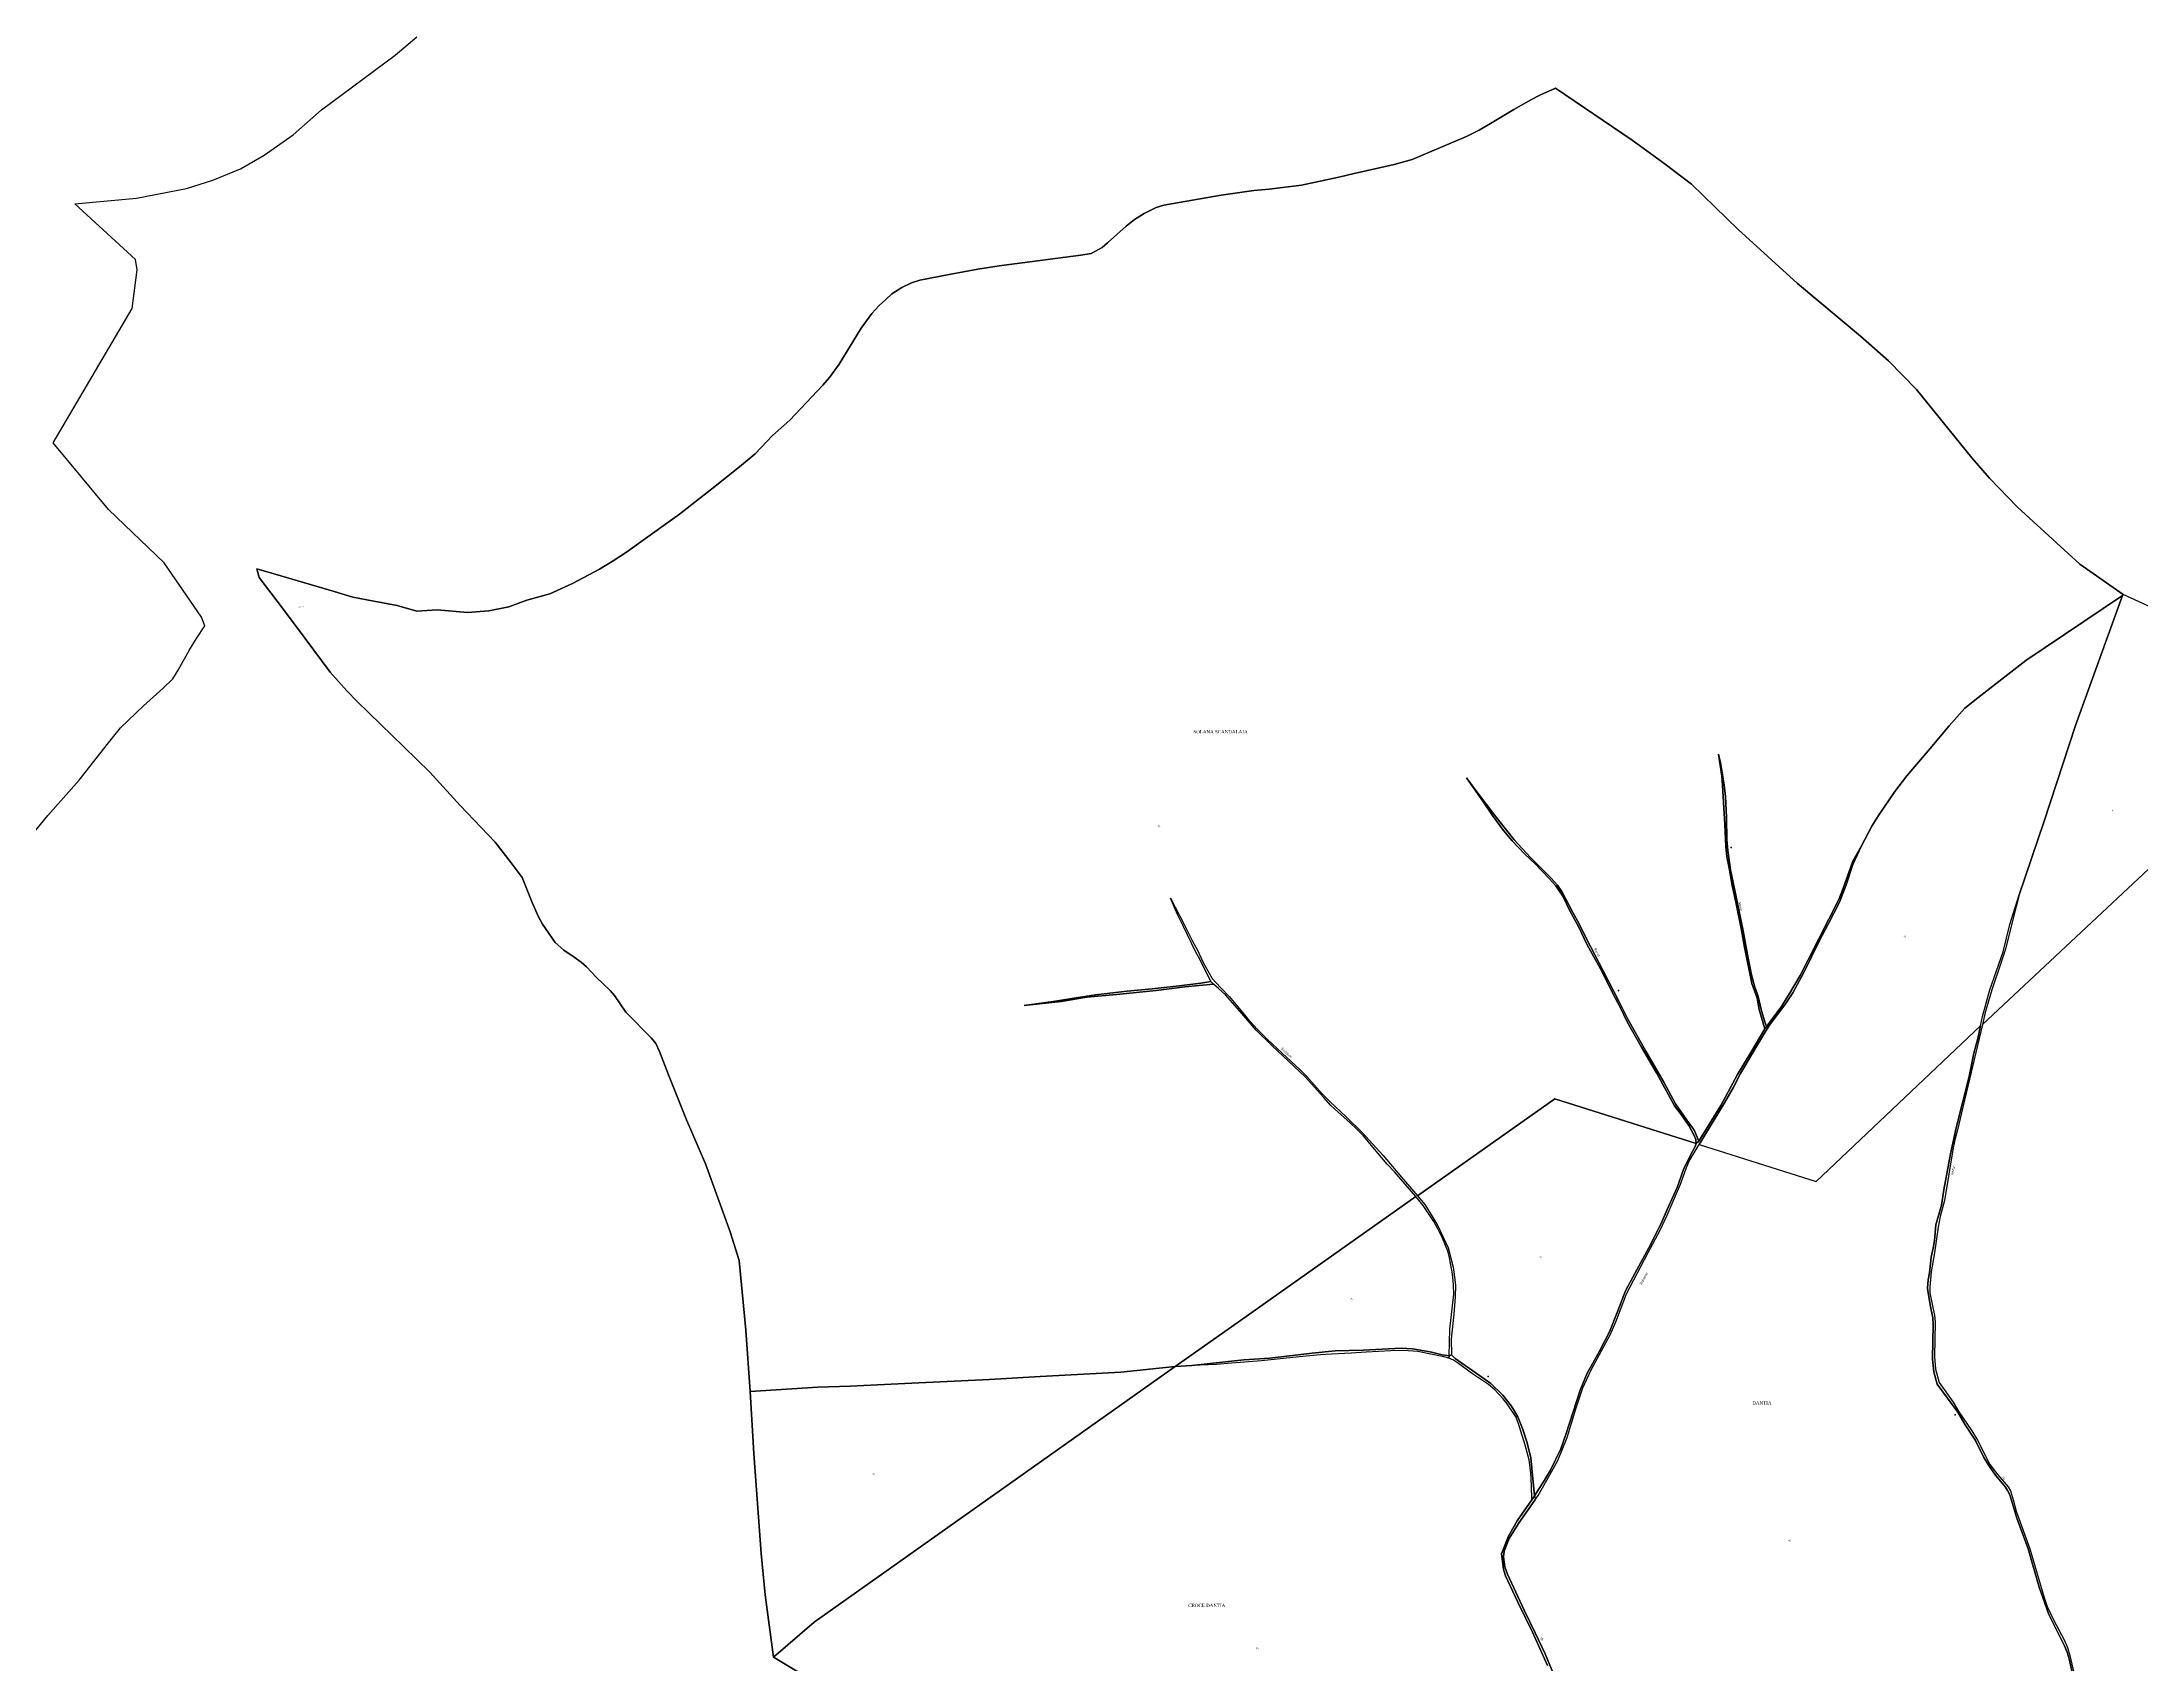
# Model space of a CAD drawing. Extents: x 1197813 to 1207132, y 6150159 to 6157836.
# Drawn here: x 1202473 to 1205039, y 6153638 to 6155621 of the extents above; entities that cross this region are included whole.
import ezdxf

# ---------------------------------------------------------------- set-up
doc = ezdxf.new("R2010")
doc.units = 0
doc.linetypes.add('CONTINU', pattern=[0])
doc.layers.get('0').update_dxf_attribs({"linetype": 'CONTINU'})
for name, color, linetype in [('1FLECHEFL', 7, 'CONTINU'), ('1LIEUDIT', 7, 'CONTINU'), ('1PARCELLE', 7, 'CONTINU'), ('1SECTION', 7, 'CONTINU'), ('1SUBDSECT', 7, 'CONTINU'), ('1TRONFLUV', 7, 'CONTINU'), ('3ENSIMMO', 7, 'CONTINU'), ('3LIEUDITTEX', 7, 'CONTINU'), ('3PARCELLETEX', 7, 'CONTINU'), ('3TRONFLUVTEX', 7, 'CONTINU')]:
    doc.layers.add(name, color=color, linetype=linetype)
doc.styles.get("Standard").update_dxf_attribs({"font": 'Times New Roman'})

# ---------------------------------------------------------------- blocks, each defined once
blk = doc.blocks.new('FLECHRU1')
blk.add_point((0, 0))

msp = doc.modelspace()

# ---------------------------------------------------------------- linework, layer by layer
at = {"layer": '1LIEUDIT'}
msp.add_lwpolyline([(1204192.61, 6154015.71), (1204184.13, 6154016.91), (1204169.28, 6154020.56), (1204147.71, 6154024.31), (1204134.09, 6154025.13), (1204087.66, 6154022.81), (1204053.34, 6154022.03), (1204025.2, 6154019.2), (1203973.38, 6154013.06), (1203941.56, 6154010.93), (1203878.03, 6154004.14), (1203857.73, 6154002.86), (1203791.24, 6153995.74), (1203692.74, 6153990.34), (1203630.77, 6153986.81), (1203535.93, 6153982.35), (1203460.35, 6153978.76), (1203420.94, 6153977.62), (1203338.44, 6153972.14), (1203332.98, 6154047.18), (1203324.93, 6154132.26), (1203313.82, 6154167.27), (1203283.78, 6154250.28), (1203260.67, 6154304.12), (1203238.63, 6154359.07), (1203227.66, 6154387.76), (1203222.79, 6154397.42), (1203217.71, 6154403.99), (1203186.22, 6154435.64), (1203172.36, 6154456.12), (1203167.27, 6154462.27), (1203150.52, 6154477.98), (1203138.28, 6154490.96), (1203131.66, 6154496.85), (1203123.01, 6154502.91), (1203110.64, 6154511.22), (1203100.06, 6154520.81), (1203084.32, 6154543.06), (1203079.62, 6154552.07), (1203072.04, 6154569.71), (1203059.71, 6154600.1), (1203046.19, 6154617.98), (1203026.72, 6154643.15), (1202984.04, 6154687.97), (1202946.81, 6154729.05), (1202914.89, 6154759.69), (1202858.01, 6154815.05), (1202845.47, 6154828.16), (1202824.85, 6154850.96), (1202783.77, 6154906.5), (1202760.22, 6154937.77), (1202738.38, 6154966.84), (1202737.65, 6154968.52), (1202735.51, 6154977.36), (1202764.84, 6154968.68), (1202829.82, 6154949.46), (1202852.73, 6154942.67), (1202878.35, 6154937.82), (1202906.73, 6154932.43), (1202930.91, 6154925.56), (1202955.87, 6154927.36), (1202992.74, 6154923.98), (1203018.86, 6154926.12), (1203043.28, 6154930.99), (1203065.18, 6154939), (1203093.62, 6154946.96), (1203121.14, 6154959.42), (1203154.29, 6154976.85), (1203170.66, 6154987.07), (1203186.99, 6154997.77), (1203201.9, 6155008.27), (1203251.82, 6155044.21), (1203291.46, 6155075.17), (1203325.13, 6155102.02), (1203344.28, 6155117.98), (1203365.51, 6155140.08), (1203386.67, 6155159.06), (1203427.17, 6155201.64), (1203435.13, 6155211.05), (1203447.19, 6155227.26), (1203473.86, 6155271.53), (1203486.87, 6155289.39), (1203496.07, 6155299.07), (1203503.95, 6155306.38), (1203511.6, 6155313.11), (1203523.66, 6155320.94), (1203535.33, 6155326.7), (1203545.46, 6155330.05), (1203581.52, 6155336.92), (1203616.34, 6155343.32), (1203642.56, 6155347.48), (1203742.59, 6155360.72), (1203754.84, 6155362.67), (1203768.36, 6155369.94), (1203775.14, 6155375.62), (1203797.77, 6155396.12), (1203808.19, 6155403.93), (1203819.63, 6155411.64), (1203834.33, 6155418.78), (1203843.67, 6155421.59), (1203913.71, 6155433.75), (1203953.89, 6155439.4), (1203972.62, 6155441.21), (1204012.17, 6155446.09), (1204057.87, 6155455.98), (1204076.57, 6155460.25), (1204125.2, 6155471.49), (1204147.36, 6155477.39), (1204195.46, 6155497.61), (1204214.6, 6155506), (1204229.14, 6155513.26), (1204243.22, 6155521.56), (1204271.54, 6155538.6), (1204293.24, 6155550.65), (1204303.55, 6155555.98), (1204322.39, 6155564.46), (1204416.25, 6155501.07), (1204456.42, 6155471.6), (1204488.86, 6155447.48), (1204545.61, 6155391.81), (1204618.2, 6155325.8), (1204695.33, 6155261.39), (1204729.33, 6155231.28), (1204763.85, 6155196.25), (1204831.29, 6155112.74), (1204853.11, 6155088.16), (1204887.34, 6155052.75), (1204963.44, 6154982.86), (1205016.18, 6154946.09), (1205015.58, 6154944.67), (1204897.41, 6154865.15), (1204838.56, 6154819.82), (1204822.73, 6154807.24), (1204803.55, 6154785.65), (1204780.45, 6154757.77), (1204752.08, 6154724.38), (1204737.09, 6154705.43), (1204717.19, 6154676), (1204709.27, 6154662.95), (1204696.39, 6154638.95), (1204685.72, 6154620.09), (1204673.84, 6154586.09), (1204668.69, 6154573.29), (1204644.19, 6154525.27), (1204630.82, 6154498.67), (1204621.52, 6154480.37), (1204608.64, 6154458.34), (1204598.05, 6154441.33), (1204580.22, 6154418.26), (1204578.55, 6154415.42), (1204561.18, 6154386.28), (1204545.05, 6154359.65), (1204524.58, 6154321.56), (1204497.62, 6154278.17), (1204494.46, 6154275.13), (1204493.73, 6154272.92), (1204492.05, 6154269.13), (1204487.77, 6154261.85), (1204479.01, 6154243.55), (1204471.02, 6154221.42), (1204458.81, 6154194.39), (1204451.66, 6154177.44), (1204436.57, 6154147.57), (1204419.57, 6154116.54), (1204408.05, 6154095.17), (1204398.9, 6154070.63), (1204388.46, 6154045.26), (1204376.11, 6154021.52), (1204366.23, 6154003.08), (1204361.3, 6153994.52), (1204352.58, 6153973.78), (1204335.56, 6153920.84), (1204329, 6153902.08), (1204316.25, 6153875.96), (1204308.92, 6153863.67), (1204296.89, 6153844.87), (1204292.5, 6153890.99), (1204287.88, 6153909.6), (1204282.06, 6153926.78), (1204276.47, 6153941.4), (1204268.8, 6153954.3), (1204258.27, 6153967.76), (1204243.36, 6153981.8), (1204229.67, 6153991.68), (1204200.08, 6154012.51), (1204195.49, 6154016.97), (1204192.61, 6154015.71)], close=True, dxfattribs=at)
for points in [[(1204312.71, 6153637.55), (1204294.56, 6153678.22), (1204276.49, 6153714.97), (1204261.55, 6153747.01), (1204259.11, 6153755.28), (1204256.33, 6153773.98), (1204264.9, 6153795.54), (1204275.65, 6153814.11), (1204293.45, 6153839.83), (1204293.45, 6153839.83), (1204296.89, 6153844.87), (1204308.92, 6153863.67), (1204316.25, 6153875.96), (1204329, 6153902.08), (1204335.56, 6153920.84), (1204352.58, 6153973.78), (1204361.3, 6153994.52), (1204366.23, 6154003.08), (1204376.11, 6154021.52), (1204388.46, 6154045.26), (1204398.9, 6154070.63), (1204408.05, 6154095.17), (1204419.57, 6154116.54), (1204436.57, 6154147.57), (1204451.66, 6154177.44), (1204458.81, 6154194.39), (1204471.02, 6154221.42), (1204479.01, 6154243.55), (1204487.77, 6154261.85), (1204492.05, 6154269.13), (1204493.73, 6154272.92), (1204494.46, 6154275.13), (1204497.62, 6154278.17), (1204524.58, 6154321.56), (1204545.05, 6154359.65), (1204561.18, 6154386.28), (1204578.55, 6154415.42), (1204580.22, 6154418.26), (1204598.05, 6154441.33), (1204608.64, 6154458.34), (1204621.52, 6154480.37), (1204630.82, 6154498.67), (1204644.19, 6154525.27), (1204668.69, 6154573.29), (1204673.84, 6154586.09), (1204685.72, 6154620.09), (1204696.39, 6154638.95), (1204709.27, 6154662.95), (1204717.19, 6154676), (1204737.09, 6154705.43), (1204752.08, 6154724.38), (1204780.45, 6154757.77), (1204803.55, 6154785.65), (1204822.73, 6154807.24), (1204838.56, 6154819.82), (1204897.41, 6154865.15), (1205015.58, 6154944.67), (1204957.85, 6154786.07), (1204919.73, 6154668.84), (1204889.08, 6154579.2), (1204882.03, 6154550.48), (1204872.35, 6154512.48), (1204866.94, 6154495.67), (1204855.83, 6154463.05), (1204847.71, 6154435.26), (1204844.48, 6154420.5), (1204820.51, 6154319.46), (1204813.94, 6154291.69), (1204810.82, 6154281.29), (1204808.55, 6154270), (1204797.83, 6154205.68), (1204792.65, 6154185.99), (1204790, 6154172.94), (1204785.6, 6154141.42), (1204781.73, 6154118.36), (1204780.12, 6154099.81), (1204780.06, 6154092.65), (1204785.7, 6154065.09), (1204786.43, 6154057.48), (1204785.61, 6154014.34), (1204787.05, 6153999.34), (1204791.41, 6153983.21), (1204808.47, 6153959.11), (1204815.62, 6153947.36), (1204831.3, 6153924.11), (1204838.23, 6153912.72), (1204853.36, 6153882.98), (1204863.08, 6153870.51), (1204875.92, 6153855.52), (1204878.69, 6153850.69), (1204882.04, 6153840.01), (1204885.66, 6153825.93), (1204902.27, 6153779.95), (1204919.47, 6153721.73), (1204923.53, 6153709.47), (1204931.18, 6153693.06), (1204943.99, 6153668.63), (1204948.14, 6153659.27), (1204951.28, 6153649.8), (1204956.01, 6153628.42)], [(1205110.44, 6154902.95), (1205016.18, 6154946.09), (1205015.58, 6154944.67), (1204957.85, 6154786.07), (1204919.73, 6154668.84), (1204889.08, 6154579.2), (1204882.03, 6154550.48), (1204872.35, 6154512.48), (1204866.94, 6154495.67), (1204855.83, 6154463.05), (1204847.71, 6154435.26), (1204844.48, 6154420.5), (1204820.51, 6154319.46), (1204813.94, 6154291.69), (1204810.82, 6154281.29), (1204808.55, 6154270), (1204797.83, 6154205.68), (1204792.65, 6154185.99), (1204790, 6154172.94), (1204785.6, 6154141.42), (1204781.73, 6154118.36), (1204780.12, 6154099.81), (1204780.06, 6154092.65), (1204785.7, 6154065.09), (1204786.43, 6154057.48), (1204785.61, 6154014.34), (1204787.05, 6153999.34), (1204791.41, 6153983.21), (1204808.47, 6153959.11), (1204815.62, 6153947.36), (1204831.3, 6153924.11), (1204838.23, 6153912.72), (1204853.36, 6153882.98), (1204863.08, 6153870.51), (1204875.92, 6153855.52), (1204878.69, 6153850.69), (1204882.04, 6153840.01), (1204885.66, 6153825.93), (1204902.27, 6153779.95), (1204919.47, 6153721.73), (1204923.53, 6153709.47), (1204931.18, 6153693.06), (1204943.99, 6153668.63), (1204948.14, 6153659.27), (1204951.28, 6153649.8), (1204956.01, 6153628.42)], [(1203409.76, 6153621.87), (1203366.65, 6153647.38), (1203356.65, 6153723.93), (1203351.64, 6153774.29), (1203342.57, 6153896.35), (1203338.44, 6153972.14), (1203420.94, 6153977.62), (1203460.35, 6153978.76), (1203535.93, 6153982.35), (1203630.77, 6153986.81), (1203692.74, 6153990.34), (1203791.24, 6153995.74), (1203857.73, 6154002.86), (1203878.03, 6154004.14), (1203941.56, 6154010.93), (1203973.38, 6154013.06), (1204025.2, 6154019.2), (1204053.34, 6154022.03), (1204087.66, 6154022.81), (1204134.09, 6154025.13), (1204147.71, 6154024.31), (1204169.28, 6154020.56), (1204184.13, 6154016.91), (1204192.61, 6154015.71), (1204192.61, 6154015.71), (1204195.49, 6154016.97), (1204200.08, 6154012.51), (1204229.67, 6153991.68), (1204243.36, 6153981.8), (1204258.27, 6153967.76), (1204268.8, 6153954.3), (1204276.47, 6153941.4), (1204282.06, 6153926.78), (1204287.88, 6153909.6), (1204292.5, 6153890.99), (1204296.89, 6153844.87), (1204293.45, 6153839.83), (1204275.65, 6153814.11), (1204264.9, 6153795.54), (1204256.33, 6153773.98), (1204259.11, 6153755.28), (1204261.55, 6153747.01), (1204276.49, 6153714.97), (1204294.56, 6153678.22), (1204312.71, 6153637.55)]]:
    msp.add_lwpolyline(points, dxfattribs=at)
at = {"layer": '1PARCELLE'}
for points in [[(1202738.38, 6154966.84), (1202760.22, 6154937.77), (1202783.77, 6154906.5), (1202824.85, 6154850.96), (1202845.47, 6154828.16), (1202858.01, 6154815.05), (1202914.89, 6154759.69), (1202946.81, 6154729.05), (1202984.04, 6154687.97), (1203026.72, 6154643.15), (1203046.19, 6154617.98), (1203059.71, 6154600.1), (1203072.04, 6154569.71), (1203079.62, 6154552.07), (1203084.32, 6154543.06), (1203100.06, 6154520.81), (1203110.64, 6154511.22), (1203123.01, 6154502.91), (1203131.66, 6154496.85), (1203138.28, 6154490.96), (1203150.52, 6154477.98), (1203167.27, 6154462.27), (1203172.36, 6154456.12), (1203186.22, 6154435.64), (1203217.71, 6154403.99), (1203222.79, 6154397.42), (1203227.66, 6154387.76), (1203238.63, 6154359.07), (1203260.67, 6154304.12), (1203283.78, 6154250.28), (1203313.82, 6154167.27), (1203324.93, 6154132.26), (1203332.98, 6154047.18), (1203338.44, 6153972.14), (1203420.94, 6153977.62), (1203460.35, 6153978.76), (1203535.93, 6153982.35), (1203630.77, 6153986.81), (1203692.74, 6153990.34), (1203791.24, 6153995.74), (1203857.73, 6154002.86), (1203951.5, 6154068.62), (1204152.02, 6154210.6), (1204125.76, 6154240.61), (1204116.87, 6154249.98), (1204105.57, 6154263.39), (1204088, 6154284.44), (1204079.76, 6154292.73), (1204071.22, 6154300.88), (1204056.93, 6154313.31), (1204047.95, 6154321.8), (1204039, 6154331.59), (1204016.45, 6154356.81), (1203996.22, 6154375.58), (1203976.06, 6154394.4), (1203956.61, 6154413.73), (1203939.14, 6154433.87), (1203919.2, 6154456.65), (1203910.84, 6154464.49), (1203904.65, 6154469.85), (1203869.38, 6154466.54), (1203834.41, 6154461.99), (1203785.94, 6154457.35), (1203749.62, 6154454.1), (1203718.53, 6154448.8), (1203673.31, 6154443.96), (1203711.55, 6154449.03), (1203734.02, 6154452.62), (1203760.31, 6154456.98), (1203799.13, 6154461.44), (1203829.74, 6154464.1), (1203862.62, 6154467.86), (1203889.24, 6154471.14), (1203901.37, 6154472.94), (1203888.29, 6154499.42), (1203882.73, 6154509.74), (1203867.88, 6154540.29), (1203860.67, 6154555), (1203851.95, 6154575.04), (1203869.2, 6154542), (1203879.18, 6154521.43), (1203884.58, 6154512.14), (1203892.37, 6154495.57), (1203902.9, 6154476.73), (1203913.2, 6154465.74), (1203924.19, 6154454.5), (1203946.14, 6154427.85), (1203957.84, 6154414.86), (1203970.22, 6154402.54), (1203988.52, 6154385.54), (1204010.43, 6154365.19), (1204018.43, 6154357.09), (1204037.45, 6154335.98), (1204046.86, 6154326.33), (1204066.85, 6154307.69), (1204086.22, 6154288.79), (1204112.07, 6154260.43), (1204134.4, 6154233.95), (1204153.76, 6154211.38), (1204321.58, 6154329.64), (1204494.46, 6154275.13), (1204493.97, 6154280.03), (1204491.98, 6154284.93), (1204485.29, 6154297.03), (1204476, 6154310.77), (1204468.15, 6154321.27), (1204445.95, 6154361.68), (1204427.44, 6154392.98), (1204410.26, 6154423.74), (1204401.54, 6154441.81), (1204392.46, 6154458.48), (1204379.4, 6154484.84), (1204361.28, 6154518.09), (1204350.66, 6154540.15), (1204339.88, 6154559.48), (1204331.32, 6154577.18), (1204322.91, 6154589.89), (1204314.81, 6154599.1), (1204298.02, 6154616.28), (1204284.64, 6154629.28), (1204269.62, 6154644.97), (1204258.8, 6154657.49), (1204245.64, 6154676.04), (1204232.91, 6154694.81), (1204213.91, 6154721.95), (1204227.71, 6154703.4), (1204248.59, 6154675.46), (1204272.06, 6154646.13), (1204292.04, 6154624.82), (1204316.85, 6154599.71), (1204324.86, 6154590.94), (1204330.85, 6154582.43), (1204343.5, 6154557.3), (1204351.44, 6154543.56), (1204360.21, 6154525.08), (1204380.55, 6154487.16), (1204400.54, 6154447.61), (1204410.7, 6154428.05), (1204433.12, 6154387.98), (1204454.92, 6154350.06), (1204469.24, 6154323.61), (1204483.16, 6154303.51), (1204490.24, 6154293.84), (1204492.26, 6154290.46), (1204497.62, 6154278.17), (1204524.58, 6154321.56), (1204545.05, 6154359.65), (1204561.18, 6154386.28), (1204578.55, 6154415.42), (1204571.54, 6154439.01), (1204568.91, 6154452.7), (1204562.51, 6154470.79), (1204553.42, 6154515), (1204549.6, 6154538.03), (1204542.71, 6154569.91), (1204538.57, 6154590.34), (1204534.91, 6154611.61), (1204531.82, 6154625.28), (1204530.51, 6154638.09), (1204529.29, 6154664.85), (1204526.82, 6154712.52), (1204525.93, 6154723.96), (1204521.53, 6154750.99), (1204524.49, 6154738.13), (1204528.72, 6154712.85), (1204530.25, 6154699.19), (1204531.36, 6154673.56), (1204531.92, 6154646.16), (1204533.17, 6154633.12), (1204536.52, 6154609.69), (1204541.08, 6154586.19), (1204551.72, 6154534.82), (1204557.87, 6154501.71), (1204562.1, 6154481.14), (1204566.14, 6154466.01), (1204569.75, 6154456.23), (1204574.19, 6154437.4), (1204578.24, 6154423.85), (1204580.22, 6154418.26), (1204598.05, 6154441.33), (1204608.64, 6154458.34), (1204621.52, 6154480.37), (1204630.82, 6154498.67), (1204644.19, 6154525.27), (1204668.69, 6154573.29), (1204673.84, 6154586.09), (1204685.72, 6154620.09), (1204696.39, 6154638.95), (1204709.27, 6154662.95), (1204717.19, 6154676), (1204737.09, 6154705.43), (1204752.08, 6154724.38), (1204780.45, 6154757.77), (1204803.55, 6154785.65), (1204822.73, 6154807.24), (1204838.56, 6154819.82), (1204897.41, 6154865.15), (1205015.58, 6154944.67), (1205016.18, 6154946.09), (1204963.44, 6154982.86), (1204887.34, 6155052.75), (1204853.11, 6155088.16), (1204831.29, 6155112.74), (1204763.85, 6155196.25), (1204729.33, 6155231.28), (1204695.33, 6155261.39), (1204618.2, 6155325.8), (1204545.61, 6155391.81), (1204488.86, 6155447.48), (1204456.42, 6155471.6), (1204416.25, 6155501.07), (1204322.39, 6155564.46), (1204303.55, 6155555.98), (1204293.24, 6155550.65), (1204271.54, 6155538.6), (1204243.22, 6155521.56), (1204229.14, 6155513.26), (1204214.6, 6155506), (1204195.46, 6155497.61), (1204147.36, 6155477.39), (1204125.2, 6155471.49), (1204076.57, 6155460.25), (1204057.87, 6155455.98), (1204012.17, 6155446.09), (1203972.62, 6155441.21), (1203953.89, 6155439.4), (1203913.71, 6155433.75), (1203843.67, 6155421.59), (1203834.33, 6155418.78), (1203819.63, 6155411.64), (1203808.19, 6155403.93), (1203797.77, 6155396.12), (1203775.14, 6155375.62), (1203768.36, 6155369.94), (1203754.84, 6155362.67), (1203742.59, 6155360.72), (1203642.56, 6155347.48), (1203616.34, 6155343.32), (1203581.52, 6155336.92), (1203545.46, 6155330.05), (1203535.33, 6155326.7), (1203523.66, 6155320.94), (1203511.6, 6155313.11), (1203503.95, 6155306.38), (1203496.07, 6155299.07), (1203486.87, 6155289.39), (1203473.86, 6155271.53), (1203447.19, 6155227.26), (1203435.13, 6155211.05), (1203427.17, 6155201.64), (1203386.67, 6155159.06), (1203365.51, 6155140.08), (1203344.28, 6155117.98), (1203325.13, 6155102.02), (1203291.46, 6155075.17), (1203251.82, 6155044.21), (1203201.9, 6155008.27), (1203186.99, 6154997.77), (1203170.66, 6154987.07), (1203154.29, 6154976.85), (1203121.14, 6154959.42), (1203093.62, 6154946.96), (1203065.18, 6154939), (1203043.28, 6154930.99), (1203018.86, 6154926.12), (1202992.74, 6154923.98), (1202955.87, 6154927.36), (1202930.91, 6154925.56), (1202906.73, 6154932.43), (1202878.35, 6154937.82), (1202852.73, 6154942.67), (1202829.82, 6154949.46), (1202764.84, 6154968.68), (1202735.51, 6154977.36), (1202737.65, 6154968.52), (1202738.38, 6154966.84)], [(1205015.58, 6154944.67), (1204897.41, 6154865.15), (1204838.56, 6154819.82), (1204822.73, 6154807.24), (1204803.55, 6154785.65), (1204780.45, 6154757.77), (1204752.08, 6154724.38), (1204737.09, 6154705.43), (1204717.19, 6154676), (1204709.27, 6154662.95), (1204696.39, 6154638.95), (1204685.75, 6154615.95), (1204677.6, 6154591.29), (1204669.78, 6154569.93), (1204655.79, 6154543.32), (1204644.72, 6154522.42), (1204626.04, 6154484.05), (1204612.67, 6154459.4), (1204602.76, 6154444.76), (1204583.76, 6154419.28), (1204567.54, 6154392.37), (1204548.77, 6154360.68), (1204539.56, 6154343.12), (1204529.24, 6154324.98), (1204498.11, 6154274.15), (1204641.29, 6154228.91), (1204841.97, 6154418.9), (1204844.38, 6154430.32), (1204853.53, 6154463.08), (1204869.68, 6154509.49), (1204877.67, 6154542.61), (1204889.08, 6154579.2), (1204919.73, 6154668.84), (1204957.85, 6154786.07), (1205015.58, 6154944.67)], [(1205016.18, 6154946.09), (1205015.58, 6154944.67), (1204957.85, 6154786.07), (1204919.73, 6154668.84), (1204889.08, 6154579.2), (1204882.03, 6154550.48), (1204872.35, 6154512.48), (1204866.94, 6154495.67), (1204855.83, 6154463.05), (1204847.71, 6154435.26), (1204844.48, 6154420.5), (1205060.26, 6154622.42), (1205083.89, 6154644.38), (1205103.76, 6154664.15), (1205217.5, 6154777.42), (1205296.24, 6154846.62), (1205248.08, 6154858.75), (1205165.59, 6154884.01), (1205110.44, 6154902.95), (1205016.18, 6154946.09)], [(1204494.46, 6154275.13), (1204321.58, 6154329.64), (1204153.76, 6154211.38), (1204162.83, 6154200.49), (1204170.22, 6154188.7), (1204178.75, 6154174.41), (1204191.4, 6154147.86), (1204197.37, 6154124.2), (1204199.99, 6154105.61), (1204200.25, 6154101.75), (1204199.83, 6154087.79), (1204198.44, 6154066.47), (1204194.89, 6154036.04), (1204195.49, 6154016.97), (1204200.08, 6154012.51), (1204229.67, 6153991.68), (1204243.36, 6153981.8), (1204258.27, 6153967.76), (1204268.8, 6153954.3), (1204276.47, 6153941.4), (1204282.06, 6153926.78), (1204287.88, 6153909.6), (1204292.5, 6153890.99), (1204296.89, 6153844.87), (1204308.92, 6153863.67), (1204316.25, 6153875.96), (1204329, 6153902.08), (1204335.56, 6153920.84), (1204352.58, 6153973.78), (1204361.3, 6153994.52), (1204366.23, 6154003.08), (1204376.11, 6154021.52), (1204388.46, 6154045.26), (1204398.9, 6154070.63), (1204408.05, 6154095.17), (1204419.57, 6154116.54), (1204436.57, 6154147.57), (1204451.66, 6154177.44), (1204458.81, 6154194.39), (1204471.02, 6154221.42), (1204479.01, 6154243.55), (1204487.77, 6154261.85), (1204492.05, 6154269.13), (1204493.73, 6154272.92), (1204494.46, 6154275.13)], [(1203857.73, 6154002.86), (1203878.03, 6154004.14), (1203941.56, 6154010.93), (1203973.38, 6154013.06), (1204025.2, 6154019.2), (1204053.34, 6154022.03), (1204087.66, 6154022.81), (1204134.09, 6154025.13), (1204147.71, 6154024.31), (1204169.28, 6154020.56), (1204184.13, 6154016.91), (1204192.61, 6154015.71), (1204193.2, 6154048.25), (1204198.13, 6154091.05), (1204197.77, 6154102.36), (1204196.46, 6154115.94), (1204193.11, 6154135.66), (1204190.82, 6154143.59), (1204184.38, 6154159.49), (1204178.65, 6154170.9), (1204173.74, 6154179.91), (1204160.79, 6154199.48), (1204152.02, 6154210.6), (1203951.5, 6154068.62), (1203857.73, 6154002.86)], [(1203338.44, 6153972.14), (1203342.57, 6153896.35), (1203351.64, 6153774.29), (1203356.65, 6153723.93), (1203366.65, 6153647.38), (1203416.53, 6153690.4), (1203857.73, 6154002.86), (1203791.24, 6153995.74), (1203692.74, 6153990.34), (1203630.77, 6153986.81), (1203535.93, 6153982.35), (1203460.35, 6153978.76), (1203420.94, 6153977.62), (1203338.44, 6153972.14)]]:
    msp.add_lwpolyline(points, close=True, dxfattribs=at)
for points in [[(1205060.26, 6154622.42), (1204844.48, 6154420.5), (1204820.51, 6154319.46), (1204813.94, 6154291.69), (1204810.82, 6154281.29), (1204808.55, 6154270), (1204797.83, 6154205.68), (1204792.65, 6154185.99), (1204790, 6154172.94), (1204785.6, 6154141.42), (1204781.73, 6154118.36), (1204780.12, 6154099.81), (1204780.06, 6154092.65), (1204785.7, 6154065.09), (1204786.43, 6154057.48), (1204785.61, 6154014.34), (1204787.05, 6153999.34), (1204791.41, 6153983.21), (1204808.47, 6153959.11), (1204815.62, 6153947.36), (1204831.3, 6153924.11), (1204838.23, 6153912.72), (1204853.36, 6153882.98), (1204863.08, 6153870.51), (1204875.92, 6153855.52), (1204878.69, 6153850.69), (1204882.04, 6153840.01), (1204885.66, 6153825.93), (1204902.27, 6153779.95), (1204919.47, 6153721.73), (1204923.53, 6153709.47), (1204931.18, 6153693.06), (1204943.99, 6153668.63), (1204948.14, 6153659.27), (1204951.28, 6153649.8), (1204956.01, 6153628.42)], [(1204320.42, 6153626.04), (1204309.81, 6153651.75), (1204297.87, 6153677.29), (1204284.32, 6153705.06), (1204263.88, 6153748.81), (1204260.43, 6153757.94), (1204259.08, 6153770.3), (1204259.71, 6153776.99), (1204265.9, 6153792.71), (1204277.21, 6153810.73), (1204298.21, 6153840.66), (1204301.42, 6153844.95), (1204312.01, 6153863.72), (1204325.3, 6153887.73), (1204336.78, 6153916.17), (1204347.54, 6153951.02), (1204356.04, 6153976.66), (1204366.1, 6153998.76), (1204389.52, 6154041.48), (1204396.11, 6154057.33), (1204409.1, 6154091.65), (1204435.79, 6154142.07), (1204450.5, 6154169.44), (1204458.82, 6154187.5), (1204475.19, 6154225.4), (1204482.44, 6154245.91), (1204485.76, 6154253.64), (1204498.11, 6154274.15), (1204498.11, 6154274.15), (1204641.29, 6154228.91), (1204841.97, 6154418.9), (1204838.61, 6154403.63), (1204833.87, 6154385.69), (1204827.88, 6154357.09), (1204812.33, 6154294.43), (1204805.14, 6154262.52), (1204797.2, 6154218.43), (1204794.31, 6154199.98), (1204787.39, 6154175.9), (1204785.73, 6154156.78), (1204784.28, 6154147.42), (1204781.7, 6154136.43), (1204779.79, 6154117.07), (1204777.9, 6154108.51), (1204777.29, 6154098.61), (1204777.43, 6154095.48), (1204780.54, 6154078.16), (1204783.7, 6154062.18), (1204784.11, 6154054.45), (1204783.41, 6154011.62), (1204784.73, 6153996), (1204789.03, 6153981.31), (1204814.2, 6153946.86), (1204823.34, 6153931.53), (1204835.88, 6153912.1), (1204846.2, 6153891.52), (1204851.97, 6153881.69), (1204860.44, 6153870.12), (1204872.65, 6153855.1), (1204875.1, 6153851.35), (1204877.91, 6153845.72), (1204886.16, 6153817.48), (1204900.09, 6153779.87), (1204913.46, 6153733.08), (1204925.41, 6153699.55), (1204944.78, 6153661.62), (1204947.77, 6153653.75), (1204950.12, 6153645.34), (1204953.84, 6153628.66)], [(1204312.71, 6153637.55), (1204294.56, 6153678.22), (1204276.49, 6153714.97), (1204261.55, 6153747.01), (1204259.11, 6153755.28), (1204256.33, 6153773.98), (1204264.9, 6153795.54), (1204275.65, 6153814.11), (1204293.45, 6153839.83), (1204293.25, 6153857.34), (1204292.49, 6153872.78), (1204290.4, 6153888.63), (1204285.53, 6153906.57), (1204278.7, 6153929.18), (1204274.28, 6153940.79), (1204263.3, 6153957.23), (1204258.59, 6153963.01), (1204248.34, 6153974.33), (1204240.44, 6153980.75), (1204219.97, 6153994.45), (1204203.95, 6154006.51), (1204197.97, 6154010.26), (1204191.98, 6154012.74), (1204185.86, 6154014.42), (1204154.14, 6154020.96), (1204136.9, 6154022.26), (1204121.08, 6154021.98), (1204091.28, 6154020.35), (1204072.99, 6154018.99), (1204048.81, 6154017.91), (1204035.32, 6154017.06), (1204009.08, 6154014.36), (1203963.13, 6154009.55), (1203926.61, 6154006.98), (1203908.37, 6154005.28), (1203878.03, 6154004.14), (1203857.73, 6154002.86), (1203416.53, 6153690.4), (1203366.65, 6153647.38), (1203366.65, 6153647.38), (1203409.76, 6153621.87)]]:
    msp.add_lwpolyline(points, dxfattribs=at)
at = {"layer": '1SECTION'}
msp.add_lwpolyline([(1202436.9, 6154622.9), (1202480.09, 6154675.91), (1202518.35, 6154719.17), (1202552.53, 6154762.77), (1202568.8, 6154782.94), (1202596.92, 6154809.93), (1202620.91, 6154831.33), (1202632.63, 6154842.89), (1202639.36, 6154853.58), (1202653.09, 6154878.36), (1202661.42, 6154892.26), (1202661.42, 6154892.26), (1202671.79, 6154907.79), (1202667.69, 6154918.4), (1202622.1, 6154984.81), (1202554.06, 6155049.74), (1202486.29, 6155131.1), (1202583.13, 6155295.29), (1202588.9, 6155342.75), (1202587.01, 6155355.35), (1202512.93, 6155423.36), (1202588.26, 6155430.26), (1202649.24, 6155442.07), (1202681.76, 6155452.07), (1202715.3, 6155465.91), (1202744.5, 6155482.77), (1202779.8, 6155507.66), (1202814.3, 6155537.94), (1202904.53, 6155604.77), (1202930.85, 6155627.18)], dxfattribs=at)
at = {"layer": '1SUBDSECT'}
msp.add_lwpolyline([(1205110.44, 6154902.95), (1205016.18, 6154946.09), (1204963.44, 6154982.86), (1204887.34, 6155052.75), (1204853.11, 6155088.16), (1204831.29, 6155112.74), (1204763.85, 6155196.25), (1204729.33, 6155231.28), (1204695.33, 6155261.39), (1204618.2, 6155325.8), (1204545.61, 6155391.81), (1204488.86, 6155447.48), (1204456.42, 6155471.6), (1204416.25, 6155501.07), (1204322.39, 6155564.46), (1204303.55, 6155555.98), (1204293.24, 6155550.65), (1204271.54, 6155538.6), (1204243.22, 6155521.56), (1204229.14, 6155513.26), (1204214.6, 6155506), (1204195.46, 6155497.61), (1204147.36, 6155477.39), (1204125.2, 6155471.49), (1204076.57, 6155460.25), (1204057.87, 6155455.98), (1204012.17, 6155446.09), (1203972.62, 6155441.21), (1203953.89, 6155439.4), (1203913.71, 6155433.75), (1203843.67, 6155421.59), (1203834.33, 6155418.78), (1203819.63, 6155411.64), (1203808.19, 6155403.93), (1203797.77, 6155396.12), (1203775.14, 6155375.62), (1203768.36, 6155369.94), (1203754.84, 6155362.67), (1203742.59, 6155360.72), (1203642.56, 6155347.48), (1203616.34, 6155343.32), (1203581.52, 6155336.92), (1203545.46, 6155330.05), (1203535.33, 6155326.7), (1203523.66, 6155320.94), (1203511.6, 6155313.11), (1203503.95, 6155306.38), (1203496.07, 6155299.07), (1203486.87, 6155289.39), (1203473.86, 6155271.53), (1203447.19, 6155227.26), (1203435.13, 6155211.05), (1203427.17, 6155201.64), (1203386.67, 6155159.06), (1203365.51, 6155140.08), (1203344.28, 6155117.98), (1203325.13, 6155102.02), (1203291.46, 6155075.17), (1203251.82, 6155044.21), (1203201.9, 6155008.27), (1203186.99, 6154997.77), (1203170.66, 6154987.07), (1203154.29, 6154976.85), (1203121.14, 6154959.42), (1203093.62, 6154946.96), (1203065.18, 6154939), (1203043.28, 6154930.99), (1203018.86, 6154926.12), (1202992.74, 6154923.98), (1202955.87, 6154927.36), (1202930.91, 6154925.56), (1202906.73, 6154932.43), (1202878.35, 6154937.82), (1202852.73, 6154942.67), (1202829.82, 6154949.46), (1202764.84, 6154968.68), (1202735.51, 6154977.36), (1202735.51, 6154977.36), (1202737.65, 6154968.52), (1202738.38, 6154966.84), (1202760.22, 6154937.77), (1202783.77, 6154906.5), (1202824.85, 6154850.96), (1202845.47, 6154828.16), (1202858.01, 6154815.05), (1202914.89, 6154759.69), (1202946.81, 6154729.05), (1202984.04, 6154687.97), (1203026.72, 6154643.15), (1203046.19, 6154617.98), (1203059.71, 6154600.1), (1203072.04, 6154569.71), (1203079.62, 6154552.07), (1203084.32, 6154543.06), (1203100.06, 6154520.81), (1203110.64, 6154511.22), (1203123.01, 6154502.91), (1203131.66, 6154496.85), (1203138.28, 6154490.96), (1203150.52, 6154477.98), (1203167.27, 6154462.27), (1203172.36, 6154456.12), (1203186.22, 6154435.64), (1203217.71, 6154403.99), (1203222.79, 6154397.42), (1203227.66, 6154387.76), (1203238.63, 6154359.07), (1203260.67, 6154304.12), (1203283.78, 6154250.28), (1203313.82, 6154167.27), (1203324.93, 6154132.26), (1203332.98, 6154047.18), (1203338.44, 6153972.14), (1203342.57, 6153896.35), (1203351.64, 6153774.29), (1203356.65, 6153723.93), (1203366.65, 6153647.38), (1203409.76, 6153621.87)], dxfattribs=at)
at = {"layer": '1TRONFLUV'}
for points in [[(1204578.55, 6154415.42), (1204580.22, 6154418.26), (1204578.24, 6154423.85), (1204574.19, 6154437.4), (1204569.75, 6154456.23), (1204566.14, 6154466.01), (1204562.1, 6154481.14), (1204557.87, 6154501.71), (1204551.72, 6154534.82), (1204541.08, 6154586.19), (1204536.52, 6154609.69), (1204533.17, 6154633.12), (1204531.92, 6154646.16), (1204531.36, 6154673.56), (1204530.25, 6154699.19), (1204528.72, 6154712.85), (1204524.49, 6154738.13), (1204521.53, 6154750.99), (1204525.93, 6154723.96), (1204526.82, 6154712.52), (1204529.29, 6154664.85), (1204530.51, 6154638.09), (1204531.82, 6154625.28), (1204534.91, 6154611.61), (1204538.57, 6154590.34), (1204542.71, 6154569.91), (1204549.6, 6154538.03), (1204553.42, 6154515), (1204562.51, 6154470.79), (1204568.91, 6154452.7), (1204571.54, 6154439.01), (1204578.55, 6154415.42)], [(1204494.46, 6154275.13), (1204497.62, 6154278.17), (1204492.26, 6154290.46), (1204490.24, 6154293.84), (1204483.16, 6154303.51), (1204469.24, 6154323.61), (1204454.92, 6154350.06), (1204433.12, 6154387.98), (1204410.7, 6154428.05), (1204400.54, 6154447.61), (1204380.55, 6154487.16), (1204360.21, 6154525.08), (1204351.44, 6154543.56), (1204343.5, 6154557.3), (1204330.85, 6154582.43), (1204324.86, 6154590.94), (1204316.85, 6154599.71), (1204292.04, 6154624.82), (1204272.06, 6154646.13), (1204248.59, 6154675.46), (1204227.71, 6154703.4), (1204213.91, 6154721.95), (1204232.91, 6154694.81), (1204245.64, 6154676.04), (1204258.8, 6154657.49), (1204269.62, 6154644.97), (1204284.64, 6154629.28), (1204298.02, 6154616.28), (1204314.81, 6154599.1), (1204322.91, 6154589.89), (1204331.32, 6154577.18), (1204339.88, 6154559.48), (1204350.66, 6154540.15), (1204361.28, 6154518.09), (1204379.4, 6154484.84), (1204392.46, 6154458.48), (1204401.54, 6154441.81), (1204410.26, 6154423.74), (1204427.44, 6154392.98), (1204445.95, 6154361.68), (1204468.15, 6154321.27), (1204476, 6154310.77), (1204485.29, 6154297.03), (1204491.98, 6154284.93), (1204493.97, 6154280.03), (1204494.46, 6154275.13)], [(1204298.21, 6153840.66), (1204301.42, 6153844.95), (1204312.01, 6153863.72), (1204325.3, 6153887.73), (1204336.78, 6153916.17), (1204347.54, 6153951.02), (1204356.04, 6153976.66), (1204366.1, 6153998.76), (1204389.52, 6154041.48), (1204396.11, 6154057.33), (1204409.1, 6154091.65), (1204435.79, 6154142.07), (1204450.5, 6154169.44), (1204458.82, 6154187.5), (1204475.19, 6154225.4), (1204482.44, 6154245.91), (1204485.76, 6154253.64), (1204498.11, 6154274.15), (1204529.24, 6154324.98), (1204539.56, 6154343.12), (1204548.77, 6154360.68), (1204567.54, 6154392.37), (1204583.76, 6154419.28), (1204602.76, 6154444.76), (1204612.67, 6154459.4), (1204626.04, 6154484.05), (1204644.72, 6154522.42), (1204655.79, 6154543.32), (1204669.78, 6154569.93), (1204677.6, 6154591.29), (1204685.75, 6154615.95), (1204696.39, 6154638.95), (1204685.72, 6154620.09), (1204673.84, 6154586.09), (1204668.69, 6154573.29), (1204644.19, 6154525.27), (1204630.82, 6154498.67), (1204621.52, 6154480.37), (1204608.64, 6154458.34), (1204598.05, 6154441.33), (1204580.22, 6154418.26), (1204578.55, 6154415.42), (1204561.18, 6154386.28), (1204545.05, 6154359.65), (1204524.58, 6154321.56), (1204497.62, 6154278.17), (1204494.46, 6154275.13), (1204493.73, 6154272.92), (1204492.05, 6154269.13), (1204487.77, 6154261.85), (1204479.01, 6154243.55), (1204471.02, 6154221.42), (1204458.81, 6154194.39), (1204451.66, 6154177.44), (1204436.57, 6154147.57), (1204419.57, 6154116.54), (1204408.05, 6154095.17), (1204398.9, 6154070.63), (1204388.46, 6154045.26), (1204376.11, 6154021.52), (1204366.23, 6154003.08), (1204361.3, 6153994.52), (1204352.58, 6153973.78), (1204335.56, 6153920.84), (1204329, 6153902.08), (1204316.25, 6153875.96), (1204308.92, 6153863.67), (1204296.89, 6153844.87), (1204298.21, 6153840.66)], [(1203901.37, 6154472.94), (1203889.24, 6154471.14), (1203862.62, 6154467.86), (1203829.74, 6154464.1), (1203799.13, 6154461.44), (1203760.31, 6154456.98), (1203734.02, 6154452.62), (1203711.55, 6154449.03), (1203673.31, 6154443.96), (1203718.53, 6154448.8), (1203749.62, 6154454.1), (1203785.94, 6154457.35), (1203834.41, 6154461.99), (1203869.38, 6154466.54), (1203904.65, 6154469.85), (1203901.37, 6154472.94)], [(1204191.98, 6154012.74), (1204185.86, 6154014.42), (1204154.14, 6154020.96), (1204136.9, 6154022.26), (1204121.08, 6154021.98), (1204091.28, 6154020.35), (1204072.99, 6154018.99), (1204048.81, 6154017.91), (1204035.32, 6154017.06), (1204009.08, 6154014.36), (1203963.13, 6154009.55), (1203926.61, 6154006.98), (1203908.37, 6154005.28), (1203878.03, 6154004.14), (1203941.56, 6154010.93), (1203973.38, 6154013.06), (1204025.2, 6154019.2), (1204053.34, 6154022.03), (1204087.66, 6154022.81), (1204134.09, 6154025.13), (1204147.71, 6154024.31), (1204169.28, 6154020.56), (1204184.13, 6154016.91), (1204192.61, 6154015.71), (1204191.98, 6154012.74)]]:
    msp.add_lwpolyline(points, close=True, dxfattribs=at)
for points in [[(1204312.71, 6153637.55), (1204294.56, 6153678.22), (1204276.49, 6153714.97), (1204261.55, 6153747.01), (1204259.11, 6153755.28), (1204256.33, 6153773.98), (1204264.9, 6153795.54), (1204275.65, 6153814.11), (1204293.45, 6153839.83), (1204293.25, 6153857.34), (1204292.49, 6153872.78), (1204290.4, 6153888.63), (1204285.53, 6153906.57), (1204278.7, 6153929.18), (1204274.28, 6153940.79), (1204263.3, 6153957.23), (1204258.59, 6153963.01), (1204248.34, 6153974.33), (1204240.44, 6153980.75), (1204219.97, 6153994.45), (1204203.95, 6154006.51), (1204197.97, 6154010.26), (1204191.98, 6154012.74), (1204192.61, 6154015.71), (1204193.2, 6154048.25), (1204198.13, 6154091.05), (1204197.77, 6154102.36), (1204196.46, 6154115.94), (1204193.11, 6154135.66), (1204190.82, 6154143.59), (1204184.38, 6154159.49), (1204178.65, 6154170.9), (1204173.74, 6154179.91), (1204160.79, 6154199.48), (1204152.02, 6154210.6), (1204125.76, 6154240.61), (1204116.87, 6154249.98), (1204105.57, 6154263.39), (1204088, 6154284.44), (1204079.76, 6154292.73), (1204071.22, 6154300.88), (1204056.93, 6154313.31), (1204047.95, 6154321.8), (1204039, 6154331.59), (1204016.45, 6154356.81), (1203996.22, 6154375.58), (1203976.06, 6154394.4), (1203956.61, 6154413.73), (1203939.14, 6154433.87), (1203919.2, 6154456.65), (1203910.84, 6154464.49), (1203904.65, 6154469.85), (1203901.37, 6154472.94), (1203888.29, 6154499.42), (1203882.73, 6154509.74), (1203867.88, 6154540.29), (1203860.67, 6154555), (1203851.95, 6154575.04), (1203869.2, 6154542), (1203879.18, 6154521.43), (1203884.58, 6154512.14), (1203892.37, 6154495.57), (1203902.9, 6154476.73), (1203913.2, 6154465.74), (1203924.19, 6154454.5), (1203946.14, 6154427.85), (1203957.84, 6154414.86), (1203970.22, 6154402.54), (1203988.52, 6154385.54), (1204010.43, 6154365.19), (1204018.43, 6154357.09), (1204037.45, 6154335.98), (1204046.86, 6154326.33), (1204066.85, 6154307.69), (1204086.22, 6154288.79), (1204112.07, 6154260.43), (1204134.4, 6154233.95), (1204153.76, 6154211.38), (1204162.83, 6154200.49), (1204170.22, 6154188.7), (1204178.75, 6154174.41), (1204191.4, 6154147.86), (1204197.37, 6154124.2), (1204199.99, 6154105.61), (1204200.25, 6154101.75), (1204199.83, 6154087.79), (1204198.44, 6154066.47), (1204194.89, 6154036.04), (1204195.49, 6154016.97), (1204200.08, 6154012.51), (1204229.67, 6153991.68), (1204243.36, 6153981.8), (1204258.27, 6153967.76), (1204268.8, 6153954.3), (1204276.47, 6153941.4), (1204282.06, 6153926.78), (1204287.88, 6153909.6), (1204292.5, 6153890.99), (1204296.89, 6153844.87), (1204298.21, 6153840.66), (1204298.21, 6153840.66), (1204277.21, 6153810.73), (1204265.9, 6153792.71), (1204259.71, 6153776.99), (1204259.08, 6153770.3), (1204260.43, 6153757.94), (1204263.88, 6153748.81), (1204284.32, 6153705.06), (1204297.87, 6153677.29), (1204309.81, 6153651.75), (1204320.42, 6153626.04)], [(1204953.84, 6153628.66), (1204950.12, 6153645.34), (1204947.77, 6153653.75), (1204944.78, 6153661.62), (1204925.41, 6153699.55), (1204913.46, 6153733.08), (1204900.09, 6153779.87), (1204886.16, 6153817.48), (1204877.91, 6153845.72), (1204875.1, 6153851.35), (1204872.65, 6153855.1), (1204860.44, 6153870.12), (1204851.97, 6153881.69), (1204846.2, 6153891.52), (1204835.88, 6153912.1), (1204823.34, 6153931.53), (1204814.2, 6153946.86), (1204789.03, 6153981.31), (1204784.73, 6153996), (1204783.41, 6154011.62), (1204784.11, 6154054.45), (1204783.7, 6154062.18), (1204780.54, 6154078.16), (1204777.43, 6154095.48), (1204777.29, 6154098.61), (1204777.9, 6154108.51), (1204779.79, 6154117.07), (1204781.7, 6154136.43), (1204784.28, 6154147.42), (1204785.73, 6154156.78), (1204787.39, 6154175.9), (1204794.31, 6154199.98), (1204797.2, 6154218.43), (1204805.14, 6154262.52), (1204812.33, 6154294.43), (1204827.88, 6154357.09), (1204833.87, 6154385.69), (1204838.61, 6154403.63), (1204841.97, 6154418.9), (1204841.97, 6154418.9), (1204844.38, 6154430.32), (1204853.53, 6154463.08), (1204869.68, 6154509.49), (1204877.67, 6154542.61), (1204889.08, 6154579.2), (1204882.03, 6154550.48), (1204872.35, 6154512.48), (1204866.94, 6154495.67), (1204855.83, 6154463.05), (1204847.71, 6154435.26), (1204844.48, 6154420.5), (1204820.51, 6154319.46), (1204813.94, 6154291.69), (1204810.82, 6154281.29), (1204808.55, 6154270), (1204797.83, 6154205.68), (1204792.65, 6154185.99), (1204790, 6154172.94), (1204785.6, 6154141.42), (1204781.73, 6154118.36), (1204780.12, 6154099.81), (1204780.06, 6154092.65), (1204785.7, 6154065.09), (1204786.43, 6154057.48), (1204785.61, 6154014.34), (1204787.05, 6153999.34), (1204791.41, 6153983.21), (1204808.47, 6153959.11), (1204815.62, 6153947.36), (1204831.3, 6153924.11), (1204838.23, 6153912.72), (1204853.36, 6153882.98), (1204863.08, 6153870.51), (1204875.92, 6153855.52), (1204878.69, 6153850.69), (1204882.04, 6153840.01), (1204885.66, 6153825.93), (1204902.27, 6153779.95), (1204919.47, 6153721.73), (1204923.53, 6153709.47), (1204931.18, 6153693.06), (1204943.99, 6153668.63), (1204948.14, 6153659.27), (1204951.28, 6153649.8), (1204956.01, 6153628.42)]]:
    msp.add_lwpolyline(points, dxfattribs=at)

# ---------------------------------------------------------------- block references
at = {"layer": '1FLECHEFL'}
for p, rotation in [((1204537.31, 6154636.95), 279.2), ((1204399.39, 6154462.11), 297.2), ((1204240.38, 6153990.5), 316.8), ((1204811.08, 6153943.62), 301.5)]:
    msp.add_blockref('FLECHRU1', p, dxfattribs=dict(at, rotation=rotation))

# ---------------------------------------------------------------- texts
at = {"layer": '3ENSIMMO'}
msp.add_text('Punta Finosa', height=1.125, dxfattribs=at).set_placement((1202784.15, 6154930.14))
at = {"layer": '3LIEUDITTEX'}
for s, p in [('SOLANA SCANDALAJA', (1203880.05, 6154776.2)), ('DANTIA', (1204563.07, 6153956.12)), ('CROCE DANTIA', (1203873.69, 6153708.84))]:
    msp.add_text(s, height=4, dxfattribs=at).set_placement(p)
at = {"layer": '3PARCELLETEX'}
for s, p in [('44', (1205002.09, 6154680.93)), ('34', (1203836.53, 6154662.38)), ('43', (1204747.92, 6154527.28)), ('35', (1204302.58, 6154135.28)), ('36', (1204071.78, 6154084.93)), ('37', (1203487.86, 6153870.24)), ('42', (1204606.98, 6153789.22)), ('38', (1203956.27, 6153657.05))]:
    msp.add_text(s, height=2, dxfattribs=at).set_placement(p)
at = {"layer": '3TRONFLUVTEX'}
for s, rotation, p in [('Ravin', 281.9, (1204546.11, 6154569.51)), ('Ravin', 298.4, (1204369.36, 6154512.93)), ('Ruisseau', 317.4, (1203986.9, 6154390.67)), ('Ravin', 260.7, (1204807.93, 6154247.46)), ('Ruisseau', 62.1, (1204427.71, 6154102.35)), ('de', 310.9, (1204868.2, 6153867.11)), ('de', 295.2, (1204303.86, 6153671.05))]:
    msp.add_text(s, height=3, rotation=rotation, dxfattribs=at).set_placement(p)

doc.saveas('drawing.dxf')
